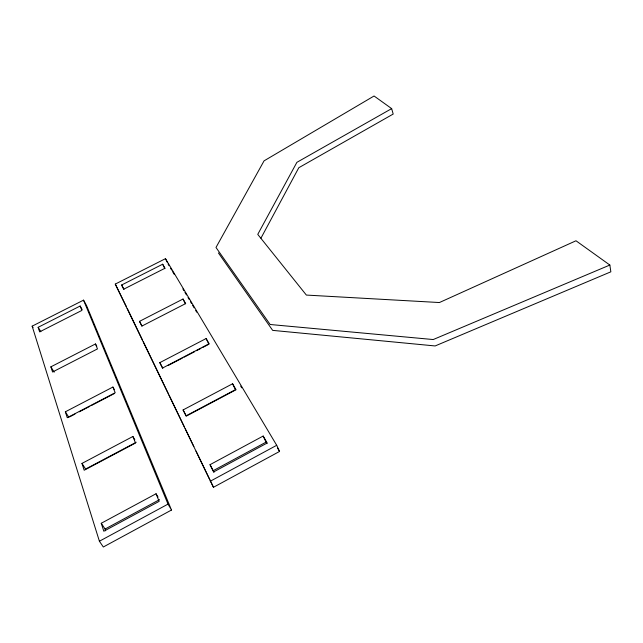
<?xml version="1.0" encoding="UTF-8"?>
<svg xmlns="http://www.w3.org/2000/svg" width="643" height="643" viewBox="0 0 643 643"><rect width="100%" height="100%" fill="white"/><g stroke="black" fill="none" stroke-linecap="round" stroke-linejoin="round"><path stroke-width="0.96" d="M260.954 238.159L298.802 167.719L393.186 114.06L391.659 108.619L374.065 96L264.056 160.854L215.992 247.467L270.156 324.498L433.221 339.544L609.845 265.045L610.85 271.82L435.142 345.95L272.656 330.373L218.403 252.916M391.659 108.619L296.881 162.349L257.755 234.382L306.365 295.073L439.41 302.54L575.991 240.771L609.845 265.045M171.504 510.028L103.314 547L99.408 541.229L32.15 326.154L83.534 300.144L86.467 305.377L171.504 510.028L168.008 504.112L83.534 300.144M213.46 487.281L279.56 451.442L276.707 445.294L165.476 258.671L115.274 284.085L213.46 487.281L210.84 481.856M105.645 530.805L105.074 529.036L159.552 499.627M213.998 472.292L213.203 470.668L266.041 442.143L263.164 436.05L210.02 464.68L213.597 471.954L267.223 442.987L263.164 436.05M99.408 541.229L168.008 504.112M210.213 481.269L276.707 445.294M156.048 493.752L159.126 501.363L103.812 531.231L101.248 523.273L156.048 493.752L158.049 497.111M132.9 436.484L135.536 443.019L84.177 470.242L81.983 463.418L132.9 436.484L134.813 439.764M183.094 409.937L232.581 383.767L236.077 389.73L186.165 416.182L183.094 409.937L186.181 415.764L235.402 389.682L232.581 383.767M136.252 442.223L85.615 469.052L81.983 463.418M112.911 387.054L115.193 392.72L67.266 417.709L65.361 411.801L112.911 387.054L114.285 389.441M159.826 362.636L206.13 338.539L209.16 343.724L162.494 368.061L159.826 362.636L162.808 368.286M69.701 416.841L74.958 414.1M79.338 411.809L89.851 406.328M91.603 405.42L114.382 393.54M168.128 365.513L182.307 358.119M184.075 357.195L194.708 351.649M196.477 350.732L200.905 348.418M202.682 347.493L207.994 344.72M95.477 343.949L97.479 348.908L52.549 372L50.885 366.831L95.477 343.949L96.804 346.264M139.515 321.347L183.022 299.027L185.682 303.576L141.854 326.097L139.515 321.347L141.99 326.041M80.142 306.028L81.91 310.408L39.625 331.868L38.154 327.303L80.142 306.028L82.119 309.516M121.64 285.002L162.663 264.217L165.01 268.235L123.705 289.197L121.64 285.002L123.962 289.406M101.248 523.273L105.074 529.036M65.361 411.801L68.825 417.291M50.885 366.831L54.189 372.168M32.15 326.154L33.058 327.625M38.154 327.303L40.871 331.74M168.056 264.008L169.077 265.728M170.612 268.308L171.633 270.028M172.654 271.74L174.189 274.32M182.885 288.94L183.906 290.66M184.935 292.38L186.47 294.96M188.005 297.54L189.026 299.26M190.561 301.832L191.582 303.552M192.603 305.272L194.138 307.852M195.673 310.432L196.694 312.152M240.683 386.097L241.712 387.817M277.511 448.002L279.56 451.442M266.041 442.143L266.949 443.694M210.02 464.68L213.203 470.668M115.274 284.085L126.341 306.526M162.663 264.217L164.825 268.67M183.022 299.027L185.321 303.769M165.476 258.671L167.196 262.223M127.218 308.335L142.457 339.962M143.333 341.771L168.161 393.283M169.029 395.091L184.276 426.727M185.144 428.535L193.856 446.612M196.035 451.129L209.972 480.048M206.13 338.539L208.887 344.262"/></g></svg>
